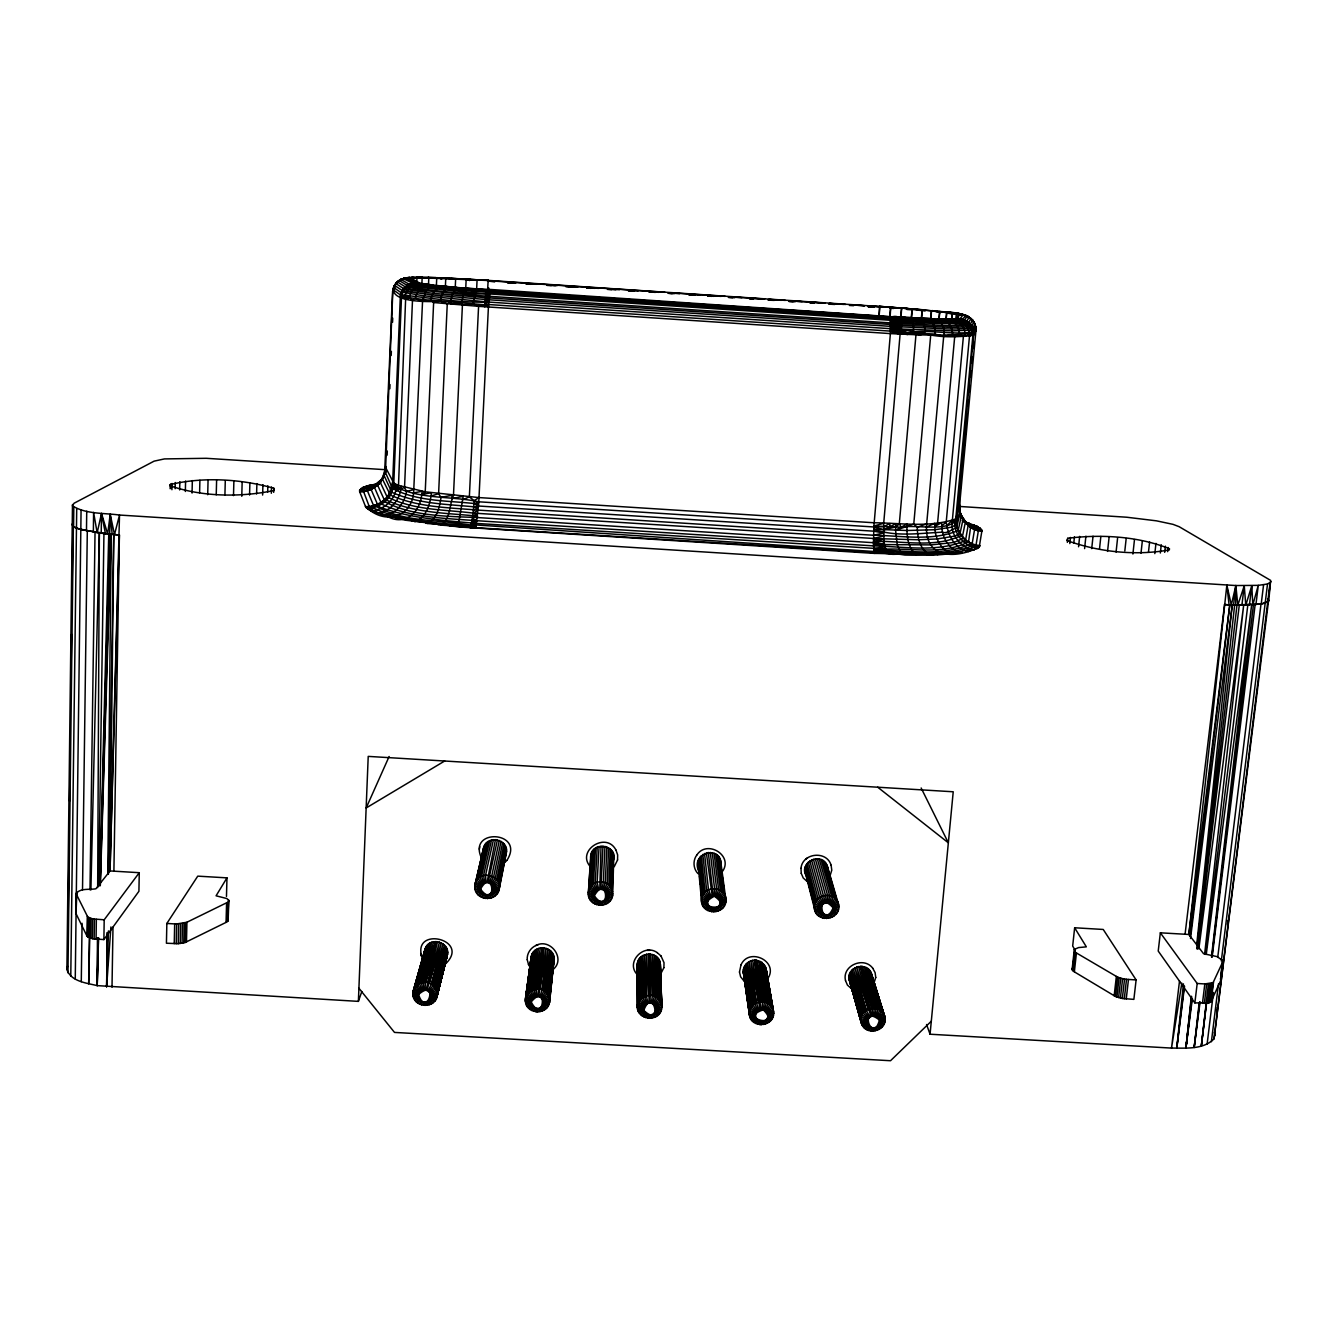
<?xml version="1.0" encoding="UTF-8"?>
<svg xmlns="http://www.w3.org/2000/svg" width="1338" height="1338" viewBox="0 0 1338 1338"><rect width="100%" height="100%" fill="white"/><g stroke="black" fill="none" stroke-linecap="round" stroke-linejoin="round"><path stroke-width="1.5" d="M418.409 996.425L412.907 994.652L412.907 992.696L425.166 948.692C429.531 935.764 451.207 942.337 447.243 955.516L437.108 996.041C435.001 1009.17 413.643 1007.798 412.907 994.652L425.986 947.003L413.258 990.772L418.577 994.469C426.738 1019.673 439.199 976.84 418.577 994.469M423.276 960.533C407.354 923.989 474.421 939.008 444.099 965.166M637.841 1009.521L637.841 1003.349C632.874 1020.208 661.541 1023.838 661.808 1007.029L660.32 964.18C659.785 950.515 637.256 951.067 637.306 964.715L637.524 1007.581L637.841 1009.521L643.779 1010.357C663.163 1028.905 653.262 985.22 643.779 1010.357M643.846 1007.447L637.958 1003.717L638.059 961.069L638.694 1001.878L637.524 1007.581L643.628 1009.387M650.101 1003.232L650.536 954.061L652.492 995.606L651.121 1003.383M930.546 318.946L931.482 310.7C945.264 314.213 976.138 308.392 975.937 330.637L973.562 335.336C957.607 337.176 940.146 337.828 924.591 333.63C927.886 313.142 902.949 317.808 889.954 317.106L490.21 290.597C462.547 285.546 430.987 291.985 405.615 278.321C398.557 278.639 392.854 285.111 392.787 292.019L385.628 467.999C385.344 481.329 372.867 492.484 359.638 491.665L359.621 490.076L363.25 487.216L376.848 483.804M644.096 1011.277L638.477 1011.377L638.51 1003.115M97.44 937.654L97.206 985.621L358.383 1001.376L361.812 991.508M97.674 887.612L99.363 533.059L76.467 528.276L73.573 526.821L72.252 523.961M638.694 1001.878L638.895 959.396L639.731 1000.188L638.694 1001.878L644.214 1006.527M649.064 1003.266L648.596 953.944L649.415 995.338L649.566 953.961L650.452 995.321C656.506 995.539 662.026 1000.824 661.808 1007.029L655.787 1009.103M506.885 860.401C525.985 830.915 466.059 827.369 481.914 858.912M480.509 889.101C494.123 865.368 496.85 910.927 480.509 889.101L474.789 887.612L474.789 885.605L483.603 847.757C486.881 834.276 509.31 839.261 506.349 852.908L499.191 889.051C497.1 902.364 475.408 900.992 474.789 887.612L483.603 847.757M644.732 1005.674L639.731 1000.188L640.016 957.874L641.069 998.7L645.401 1004.938M639.731 1000.188L641.069 998.7L641.404 956.553L642.641 997.429L646.187 1004.303M648.044 1003.45L646.354 995.74L646.639 954.145L648.378 995.355L641.069 998.7M963.745 521.452L977.727 526.57L981.992 530.283L979.199 547.309C954.228 559.552 923.621 558.381 926.682 523.81L943.691 336.273C948.308 307.088 905.759 323.227 890.155 317.34L490.043 290.864L433.579 286.048L429.431 287.62L425.919 291.015L422.524 301.318L431.02 300.364L488.521 305.097L484.507 306.753L486.965 290.363L476.345 290.229L472.983 304.01L478.586 306.335L890.389 333.597C917.784 334.834 947.287 336.574 973.596 332.945C973.261 323.612 963.276 316.922 954.496 319.715C900.809 323.328 983.898 308.576 972.86 335.721L955.75 518.927C951.653 532.574 964.347 546.941 977.877 548.212L976.054 544.967C963.878 542.325 955.583 531.253 955.75 518.927L959.63 504.761L975.937 330.637C975.185 308.978 946.668 313.309 931.95 310.6C945.665 314.246 966.973 308.911 974.967 323.963L972.559 328.328L973.562 335.336L956.77 523.978L951.987 527.088L934.961 529.731L906.913 530.5L873.697 529.229C895.406 537.123 919.741 533.21 942.504 532.173C947.889 535.15 958.309 523.007 958.142 530.517C932.068 541.539 901.16 535.618 873.43 535.25L478.218 510.113C448.866 507.62 417.59 507.386 390.378 495.077L382.451 479.104L378.637 484.072L386.214 471.076L382.2 479.088L383.922 476.445M642.641 997.429L642.993 955.466L644.431 996.442L647.074 1003.801M644.431 996.442L644.765 954.663L646.354 995.74M958.443 506.383L1126.68 517.221L1156.45 520.833L1172.991 524.345L1179.129 526.687L1270.665 580.408L1268.742 600.879L1261.199 604.107L1235.693 605.077L1235.86 585.542L119.517 515.046C103.963 512.872 86.084 514.344 72.386 505.848L74.075 503.239L154.121 461.142L164.44 458.917L206.253 458.298L385.06 469.671M107.174 932.603L106.622 986.808L110.92 926.95M107.776 874.216L111.238 534.314L80.815 529.681L73.356 526.553L72.219 524.964L72.904 523.426L72.252 577.732M90.9 889.971L99.363 533.059L114.499 534.581L119.517 515.046L110.034 870.938L139.269 872.694L104.197 919.791L92.64 918.905L87.756 917.015L76.099 893.7C80.196 887.78 89.83 890.004 95.935 888.767L110.034 870.938L113.763 534.531L111.238 534.314L100.333 885.338M531.169 1002.915L525.382 1001.125L531.236 956.687C533.41 943.206 555.805 946.25 554.066 959.864L549.5 1002.513C547.342 1015.559 526.018 1014.321 525.382 1001.125L531.236 956.687L525.399 999.168L531.186 1001.928C543.312 1025.477 548.58 981.272 531.186 1001.928M97.925 937.721L97.206 985.621C86.585 982.995 70.897 981.59 66.9 969.515L72.486 504.51M68.205 913.938L68.907 855.467M69.559 801.178L70.245 744.781M70.897 690.492L71.566 634.112M67.97 972.843L73.356 526.553M73.573 526.821L73.807 507.219M70.78 976.054L76.718 508.591M139.269 872.694L138.918 891.275L103.896 939.594L92.355 938.707L87.003 936.165L76.015 913.62L76.299 893.015M81.066 509.945L75.263 979.031M76.851 892.346L76.015 913.62M527.239 959.714C526.637 952.84 531.671 946.334 538.261 944.645M86.468 531.002L86.736 511.233M81.284 981.674L82.07 923.27M82.521 889.887L87.305 531.153M87.003 936.165L87.288 916.413M87.488 936.784L87.756 917.015M93.342 532.223L93.61 512.404L97.156 532.792L101.504 513.457L107.676 533.996L110.218 514.344L114.499 534.581L119.4 534.916L113.897 871.205M88.275 937.369L88.559 917.584M89.328 937.921L88.676 983.898L89.763 937.971M89.997 889.837L95.031 532.474M89.378 937.888L89.663 918.102M90.75 938.339L91.034 918.537M92.355 938.707L92.64 918.905M94.145 938.975L94.429 919.173M101.22 533.31L101.504 513.457L105.468 533.778M96.068 939.142L96.353 919.34M762.292 1009.705L762.392 1001.777L756.606 960.249C749.564 959.012 742.205 965.434 743.41 972.726L749.38 1014.02C750.016 1029.608 775.99 1026.815 773.498 1011.528L766.005 968.511L761.924 962.39L756.606 960.249L764.433 1002.062L763.312 1009.839C782.345 1028.939 737.071 1018.419 763.312 1009.839M956.503 517.789L957.105 527.573M981.992 530.283L973.512 528.928L963.226 519.662L970.803 525.767L980.771 528.644L976.272 530.049L975.034 527.54L982.125 531.337C967.24 530.701 958.928 516 958.727 502.82M98.694 885.639L103.946 533.611M103.896 939.594L104.197 919.791M107.475 932.619L106.622 986.808L108.411 930.93M108.395 874.266L113.763 534.531L119.199 534.916M112.007 987.21L112.994 927.1M956.453 524.529C959.246 535.551 967.658 545.653 979.684 546.389L976.74 545.921C945.665 560.488 908.351 553.531 874.768 553.414L873.497 545.887L873.831 526.971L890.389 333.597L889.954 317.106M965.668 315.3L969.264 316.989L966.554 321.438L963.276 319.882L937.553 320.217L890.222 317.407C903.802 312.39 901.227 326.79 901.11 334.266C924.491 327.358 949.411 335.888 973.295 331.824M590.694 857.909C589.389 840.231 619.645 844.445 613.205 861.103M594.306 895.808C608.104 872.125 610.429 917.6 594.306 895.808L588.285 894.302L590.727 856.019M394.827 287.653L395.396 286.031L393.974 286.382L392.586 291.717L384.591 473.853L384.759 472.314M393.974 286.382C387.736 303.559 432.726 301.769 440.453 301.301C440.737 292.119 448.565 283.154 458.717 288.222C452.16 289.794 451.04 298.458 450.672 304.127L461.61 303.141L462.413 305.131L453.465 495.478C449.1 504.844 450.956 518.927 440.871 525.132L476.044 527.406L470.006 527.707L472.465 518.508L474.338 500.529L479.021 497.585L874.149 522.773C901.11 523.007 929.826 527.824 955.75 518.927M536.856 1011.863L536.923 1008.3M943.691 336.273L935.028 334.082L901.277 332.376L900.106 334.216L883.699 523.309L883.983 541.957L886.877 553.397L892.797 554.35L962.34 552.611M170.143 488.721L170.244 484.54C203.51 476.679 240.89 478.954 273.805 488.219L273.972 490.544C240.472 497.385 202.172 496.983 169.926 485.711L170.244 484.54M170.879 488.153L170.963 483.988M171.916 489.708L172.05 483.47M175.161 488.721L175.278 482.516M226.473 896.41L226.975 877.862L197.756 876.139L166.849 923.454L166.43 943.223L178.238 943.691L185.229 942.47L226.055 922.384L228.112 920.728L228.012 918.955M179.66 489.942L179.844 481.697M174.241 943.675L174.676 923.906L166.849 923.454M185.346 491.481L185.581 481.044M176.231 943.742L176.683 923.956L186.935 922.233L228.397 901.929L228.848 900.541L226.925 898.567L216.07 895.808L226.975 877.862M178.238 943.691L178.69 923.922M180.195 943.524L180.647 923.772M192.053 493.07L192.338 480.576M182.052 943.273L182.503 923.504M959.313 498.89L959.597 507.721L959.246 503.79C965.735 537.625 920.143 523.493 901.344 527.189L899.303 523.911L915.945 335.102L913.269 333.062C915.108 316.153 906.11 316.32 890.222 317.407M183.741 942.905L184.192 923.17M185.229 942.47L185.698 922.735M186.484 941.952L186.935 922.233M199.596 492.752L199.897 480.292M207.708 494.726L208.059 480.208M660.32 978.145L661.424 1004.855L660.32 964.18L661.674 1005.089L655.737 1008.133M99.765 885.756L108.763 534.096M216.238 494.809L216.605 480.325M224.918 495.11L225.286 480.643M488.738 288.991L488.755 287.988M110.034 870.938L119.4 534.916M233.498 495.612L233.882 481.145M226.055 922.384L226.59 903.2M227.126 921.748L227.644 902.581M227.878 921.079L228.547 899.855M228.112 920.728L228.848 900.541M241.777 496.281L242.161 481.814M720.312 867.459C725.531 844.01 688.418 851.102 699.155 872.042M714.358 896.226C689.706 909.271 736.887 912.165 714.358 896.226L714.559 888.449L710.277 852.39M100.032 885.773L110.218 514.344L112.191 534.397M100.199 885.321L110.619 534.263M249.554 495.06L249.905 482.65M256.595 493.973L256.896 483.603M262.616 495.06L262.934 484.674M701.447 900.976C700.109 885.204 726.751 884.518 725.965 900.424C725.999 914.941 701.948 915.577 701.447 900.976L707.785 902.498M267.667 492.066L267.851 485.811M271.33 493.27L271.514 487.015M273.671 492.351L273.805 488.219M613.824 855.5L612.62 895.741C610.463 908.954 588.804 907.733 588.285 894.302L591.095 854.146M612.57 851.905L611.382 887.98L612.62 895.741L606.515 896.527M612.118 895.624L613.356 853.661M739.479 972.04L741.018 964.798M714.007 907.984L713.873 911.931L713.489 907.984L711.799 911.814L712.97 907.933M771.993 1007.18L766.005 968.511L773.498 1011.528L767.861 1014.589M611.499 850.316L610.245 886.291L611.382 887.98L605.88 892.63M610.161 848.928L608.84 884.836L604.609 891.058M800.994 868.345L801.245 873.363M807.684 877.444C795.474 864.315 822.134 849.63 827.419 866.388L838.692 905.09C841.217 920.594 814.842 923.471 814.307 907.616C813.119 893.182 837.036 890.556 838.692 905.09L833.156 907.883C821.816 932.335 814.942 887.696 833.156 907.883M608.589 847.757L607.184 883.615L603.773 890.456M873.831 526.971L883.682 529.798L889.753 526.821L889.887 523.543L883.816 526.57L873.831 526.971L478.787 501.8C450.672 495.595 417.757 499.994 392.302 484.874L393.79 483.035L401.467 297.922C402.822 280.127 424.012 282.452 436.088 286.098L433.579 286.048M358.383 1001.376L368.218 756.388L953.225 791.778L930.061 1034.224L1171.519 1048.089C1185.685 1047.989 1203.263 1049.862 1214.034 1038.857L1268.591 600.444L1267.554 598.839M387.134 455.171L387.301 451.023M389.843 388.739L390.01 384.591M391.198 355.523L391.365 351.376M392.552 322.307L392.72 318.16M359.638 491.665L365.826 507.336L370.877 510.999C382.25 510.129 392.77 502.168 395.714 490.979L398.373 488.738L405.631 298.909L404.862 296.869C405.832 289.543 412.673 283.372 420.182 283.974L414.312 283.02L417.523 283.422L407.889 278.271L400.965 279.475L409.562 277.401L430.234 277.484L488.42 280.395L488.654 281.515M450.705 302.237L447.26 303.843L438.596 493.772L441.022 497.335L452.01 495.311L451.726 498.572L463.182 496.348L459.218 519.83L456.041 525.934L416.085 521.201L383.086 515.314C395.563 514.628 404.946 503.105 406.518 491.28L404.544 487.484L412.505 300.03L409.411 297.672L400.53 295.581L401.467 297.922M416.804 281.733L416.971 277.585L445.771 278.17L445.387 286.483M606.85 846.87L605.328 882.679L602.853 889.987M421.888 283.79L422.156 277.551M874.768 553.414L462.831 527.205L404.778 520.114L370.877 510.999C390.529 525.031 413.91 513.24 413.76 489.708L422.641 299.428L431.02 300.364L433.629 302.539L478.586 306.335L488.554 304.529L890.59 331.122L901.277 332.376L890.539 331.69L900.106 334.216M428.444 285.914L428.812 277.635M433.629 302.539L425.233 491.815L421.754 494.491C420.232 511.551 405.565 526.453 387.619 516.535M436.372 286.181L436.74 277.836M867.726 1023.236L861.17 1022.366C857.457 1007.363 883.164 1002.563 885.003 1017.95C887.228 1031.966 864.08 1036.381 861.17 1022.366L849.513 980.654C844.713 966.705 868.697 960.216 871.69 974.649L884.585 1016.06L879.451 1020.074C872.359 1045.496 858.36 1003.483 879.451 1020.074M879.668 1021.028L885.003 1017.95L871.69 974.649L874.801 988.213M455.171 288.975L455.656 278.622L466.176 279.157L465.775 287.436M604.96 846.285L603.354 882.06L601.866 889.67M973.596 332.945L975.971 328.362L974.733 323.478L974.9 329.884L975.937 330.637M476.579 290.229L477.081 279.793L436.706 277.685M398.373 488.738L401.367 486.413C400.313 498.806 391.465 510.965 378.637 512.772L367.716 509.159C377.684 507.436 387.903 502.285 391.783 492.25L391.582 487.918C417.439 502.352 449.819 500.312 478.636 504.075L469.354 496.9L478.586 306.335M487.701 288.824L488.119 280.495L433.545 278.254M475.793 528.125L478.787 501.8L488.42 307.021L490.21 290.597L486.731 290.547M603.003 846.001L600.829 889.519M382.2 479.088L385.996 466.494L385.177 471.846L392.837 489.273L391.783 492.25L389.341 493.404C384.575 501.783 375.041 506.968 365.425 506.584M601.03 846.051L599.775 889.553M599.09 846.419L597.149 882.194L598.755 889.737M597.25 847.088L595.193 882.896L597.768 890.088M879.133 316.889L879.735 306.502L479.539 279.809L488.42 280.395M423.51 1005.306L423.711 1001.761M890.205 315.567L890.707 307.272L879.735 306.502L878.865 316.855M595.544 848.058L593.403 883.916L596.865 890.606M594.039 849.279L591.814 885.204L588.319 892.295L594.323 894.804M900.976 318.477L901.611 308.091L879.35 306.352L924.458 309.881M592.767 850.734L590.476 886.743L595.41 892.011M911.529 319.364L912.198 308.944L901.611 308.091L900.424 318.427M490.043 290.864L447.812 287.921L413.71 283.656L416.135 282.987M589.389 884.117L588.603 896.276L594.457 896.795M589.79 878.029L590.727 863.846M591.781 852.373L589.422 888.465L594.875 892.881M921.681 318.093L922.25 309.831L912.198 308.944L911.011 319.297M930.763 321.07L931.482 310.7M939.092 319.899L939.711 311.57L959.262 314.865L956.068 318.779L952.673 319.33L909.807 318.143L482.65 289.911L424.363 284.292L419.931 283.204L411.502 278.488L416.971 277.585M537.592 996.76L543.211 947.772L537.157 988.849L542.241 947.756L536.12 988.882L536.555 996.777M944.411 334.4L944.26 336.273L952.556 334.584L954.713 336.49L937.587 523.125L934.81 526.536C934.827 537.207 940.129 548.931 950.582 552.979M946.066 320.652L946.719 312.39L945.815 320.668M385.461 467.196L393.79 483.035L392.837 489.273L396.383 487.885L397.838 485.242L425.233 491.815L479.021 497.585M956.352 313.828L955.717 320.033M761.606 1024.741L761.891 1021.212M951.636 321.454L952.322 313.142L951.435 321.388M958.393 318.009L958.694 314.397M958.677 505.764L959.597 511.517L958.928 503.004L958.627 505.128M937.336 554.634L940.447 553.681L930.579 554.802C920.042 550.554 917.316 537.458 917.299 527.256L913.77 524.078L930.646 335.805M423.042 960.266L425.166 948.692L412.907 992.696L418.409 995.439M430.535 997.128L437.108 996.041L447.594 951.82L437.275 994.101L430.619 996.141M486.965 882.812L495.461 839.595M540.519 997.663L544.031 990.638L547.911 949.027L542.208 989.719L539.599 997.195M541.355 998.248L545.687 991.843L549.567 950.03L544.031 990.638L548.229 994.92L549.5 1002.513L543.261 1003.617M968.478 551.524C954.412 548.881 947.739 534.815 946.217 522.054L963.393 336.474L965.066 334.567C965.317 325.836 957.105 318.16 948.425 319.765M954.161 320.016C962.975 318.427 969.983 327.877 969.481 336.206L952.322 520.633C949.595 534.23 960.6 547.225 973.512 550.219M544.031 990.638L542.208 989.719L546.105 948.291L538.612 996.894M542.057 998.984L547.091 993.281L551.022 951.285L545.687 991.843M542.626 999.804L548.229 994.92L552.226 952.756L547.091 993.281M960.082 490.645L960.467 486.53M961.42 476.228L961.821 472.097M962.775 461.811L963.159 457.68M964.129 447.377L964.698 441.206M965.283 435.017L965.668 428.712M966.638 420.6L967.006 414.295M967.976 406.183L968.361 399.878M969.331 391.766L969.699 385.478M970.669 377.349L971.054 371.061M972.024 362.916L972.408 356.644M973.378 348.499L973.746 342.244M974.716 334.082L974.967 328.529L975.971 328.362M542.208 989.719L540.234 989.116L544.198 947.873L538.177 988.832L530.383 990.956L525.767 997.245L531.37 1000.975M480.693 887.111L475.157 883.649C478.653 869.449 502.285 874.667 499.191 889.051L492.752 889.82M548.078 1006.176L548.48 1002.062L548.078 1006.176L542.559 1005.44M543.044 1000.707L549.065 996.71L553.163 954.395L548.229 994.92M542.994 1004.554L548.948 1004.403L553.781 956.168L549.065 996.71M536.12 988.882L540.284 947.956L534.096 989.25L535.534 996.961M549.5 1002.513L554.099 958.008L549.55 998.616L543.295 1001.66M1067.356 542.392L1067.791 538.261C1101.241 534.163 1138.186 536.204 1169.479 548.747L1169.328 549.901C1136.046 555.939 1098.498 552.092 1066.737 540.452L1067.791 538.261M1069.815 543.596L1070.467 537.441M1073.812 542.944L1074.464 536.806M1078.562 546.757L1079.666 536.371M1184.548 986.156L1176.771 1048.306L1183.444 983.865M1192.392 998.499L1185.903 1048.189L1191.322 996.409M1196.724 944.628L1232.231 604.96L1260.998 604.09L1265.28 603.12L1268.591 600.444M424.782 990.254L425.618 982.326L436.589 941.567L424.581 982.36L435.603 941.551L423.544 982.376L423.728 990.271M485.828 894.553L485.41 898.484L486.363 894.604L487.5 898.618L486.881 894.62M534.096 989.25L538.411 948.475L532.156 989.953L534.581 997.312M1084.6 548.597L1085.904 536.187M1091.724 548.613L1093.029 536.22M1099.518 548.864L1100.84 536.471M1107.563 551.407L1109.118 536.956M1072.273 968.227L1072.524 970.351L1074.364 971.856L1115.424 996.459L1122.331 998.483L1133.871 999.369L1136.113 979.934L1103.231 929.458L1074.648 927.769L1072.675 946.05L1074.782 949.595M1116.076 552.092L1117.631 537.642M1235.693 605.077L1231.328 604.927L1226.846 585.091L1188.846 934.459L1203.581 953.726L1217.078 956.62L1223.2 960.901L1220.758 980.403L1211.158 1001.443L1208.916 1002.864L1194.851 1002.915L1158.223 951.067L1160.347 932.82L1188.846 934.459L1229.789 604.86L1232.231 604.96L1190.502 938.507M617.554 859.983L617.654 854.932L615.998 850.148M1072.089 969.615L1074.314 949.428L1078.528 947.588L1086.339 946.852L1074.648 927.769M1072.524 970.351L1074.916 948.843M1073.277 971.104L1075.334 952.238L1074.314 949.428M1074.364 971.856L1076.421 952.974L1075.334 952.238M1124.823 550.922L1126.178 538.512M1132.901 554.049L1134.49 539.549M1191.89 998.499L1185.903 1048.189L1191.606 996.425M1196.841 948.793L1234.64 605.044M461.61 303.141L463.366 294.477L466.377 289.476L476.78 289.844M532.156 989.953L536.655 949.278L530.383 990.956L533.678 997.814M548.948 1004.403L554.066 959.864M1140.996 553.179L1142.368 540.736M1148.456 552.26L1149.593 542.024M889.77 315.534L890.707 307.272M938.791 319.832L939.711 311.57M875.186 1016.295L876.055 1008.501L864.281 966.822L877.996 1009.103L876.156 1016.596M1154.811 553.648L1155.965 543.379M1160.347 553.012L1161.267 544.767M1114.169 995.807L1116.36 976.422L1076.421 952.974M1164.679 552.36L1165.381 546.155M1115.424 996.459L1117.615 977.058L1116.36 976.422M1116.912 997.078L1119.103 977.66L1117.615 977.058M1167.673 551.641L1168.141 547.493M1118.585 997.63L1120.792 978.195L1119.103 977.66M1200.086 1001.945L1194.182 1047.437L1199.049 1003.835M1204.635 953.994L1243.671 605.177L1198.865 948.826M530.383 990.956L535.066 950.365L528.828 992.227L532.892 998.449M663.899 967.642L664.016 962.691L660.989 955.934M921.297 318.126L922.25 309.831L951.469 312.724L955.299 314.162M1120.408 998.098L1122.615 978.663L1120.792 978.195M1122.331 998.483L1124.556 979.048L1122.615 978.663M1124.305 998.767L1126.512 979.316L1136.113 979.934M1126.245 998.934L1128.469 979.483M1206.625 1002.563L1201.323 1046.065L1206.274 1002.58M1211.475 957.021L1251.632 604.977L1206.257 954.395M1185.903 1048.189L1191.64 998.499M1197.359 948.809L1236.981 605.111M1201.323 1046.065L1206.458 1002.563M1211.843 957.005L1253.422 604.876M413.76 283.037C406.501 283.656 400.497 290.145 400.296 297.404L392.67 481.764L389.341 493.404M528.828 992.227L533.695 951.686L527.506 993.716L532.24 999.202M1179.514 980.988L1171.519 1048.089L1181.822 983.146M1185.067 934.275L1224.521 604.559L1229.789 604.86L1190.151 936.399M1176.771 1048.306L1184.197 986.139M1233.536 605.01L1235.86 585.542L1258.272 585.358L1267.521 583.987L1271.1 581.762M1197.878 948.809L1239.272 605.161M1241.898 605.194L1244.256 585.743L1237.817 605.144L1235.86 585.542L1231.328 604.927L1224.521 604.559M1194.851 1002.915L1197.192 983.497L1160.347 932.82M1194.182 1047.437L1199.684 1001.961M1205.454 954.429L1247.802 605.127M1249.424 605.094L1251.783 585.693L1245.778 605.177L1244.256 585.743M1202.461 1003.349L1204.819 983.932L1213.098 982.627L1223.2 960.901M1204.334 1003.4L1206.692 983.999M1206.056 1003.349L1208.431 983.932M1212.178 956.971L1255.128 604.759M648.88 1018.302L649.315 1014.756M1255.914 604.726L1258.272 585.358L1252.82 604.943L1251.783 585.693M1207.612 1003.165L1209.97 983.765M1208.916 1002.864L1211.291 983.48M1209.97 1002.48L1212.345 983.096M1210.723 1001.995L1213.098 982.627M1211.158 1001.443L1213.516 982.092M1207.11 1044.142L1213.432 992.495M1217.731 957.372L1260.998 604.09M1261.199 604.107L1263.574 584.79M1211.392 1041.717L1218.517 983.781M1221.31 961.019L1267.521 583.987M1220.875 974.867L1221.795 967.357M1222.263 963.594L1222.715 959.831M1220.892 977.125L1222.965 960.199M1216.794 1011.545L1217.296 1007.397M1227.498 924.441L1228.016 920.293M1214.034 1038.857L1270.046 582.967M1269.026 593.738L1269.963 586.128M527.506 993.716L532.574 953.208L526.486 995.422L531.721 1000.055M531.337 1003.885L525.7 1003.065L526.486 996.961M527.005 992.896L527.791 986.808M528.577 980.721L529.095 976.656M529.631 972.592L530.4 966.488M827.687 871.991L827.419 866.388M526.486 995.422L531.755 954.897L525.767 997.245M827.101 914.64L826.6 918.554L826.583 914.64L824.526 918.437L826.064 914.59M828.607 903.05L829.577 895.423L819.207 859.046M387.05 496.766C413.291 510.363 444.484 509.527 473.217 513.09L477.666 516.184C447.26 512.939 414.747 513.274 386.615 500.128L387.05 496.766L380.276 482.316L382.3 478.853L371.563 487.433L359.621 490.076L363.568 491.514L371.094 489.44L373.302 485.945L378.938 483.269L370.576 486.948L360.842 488.587L362.916 489.557L368.318 486.43L378.102 484.189M441.022 497.335C439.6 506.918 437.108 519.462 427.09 523.509L442.042 524.563L438.044 524.847M875.754 977.459L873.497 984.534M958.142 530.517L961.286 516.1L958.995 509.326M525.399 999.168L531.052 958.543L531.654 962.206M414.78 521.77C426.421 517.522 430.301 503.891 431.438 492.719L421.754 494.491L422.223 491.263L413.593 492.919M525.382 1001.125L527.707 984.835M528.276 980.754L531.186 960.4M525.7 1003.065L526.603 996.927M527.189 992.846L527.791 988.765M385.227 470.708L385.628 467.999M927.117 554.885L928.773 554.083L904.889 554.752L874.149 551.557C906.712 551.239 943.424 559 973.696 545.068L976.054 544.967L978.747 528.426L963.979 521.753M965.066 334.567L964.765 336.407L969.264 334.366M715.395 896.376L716.633 888.75L712.234 852.674M535.836 1011.762L536.421 1008.25M431.02 300.364C431.488 291.032 440.302 282.92 450.036 287.469M363.25 487.216L364.856 487.935L365.625 486.363L370.676 484.958L378.52 484.256L367.749 487.617L365.642 491.113L374.523 487.55L376.614 484.373L381.23 481.68M371.262 489.006L374.004 487.835L374.188 486.045L378.236 482.968M1220.758 980.403L1220.407 978.63M968.545 541.823L970.803 525.767L962.206 520.465L976.038 528.861L974.566 529.48L972.174 543.696L970.786 543.864C941.283 557.344 905.592 549.818 873.881 550.135C904.705 545.837 940.129 556.692 968.545 541.823L973.696 545.068M479.372 849.229L479.84 846.737M872.995 1031.13L873.647 1027.634M371.094 489.44L377.433 504.242L381.748 504.158C411.167 517.89 445.303 518.241 477.164 520.733L873.497 545.887C903.568 546.456 937.403 552.895 965.518 540.468L968.277 524.663L967.341 523.442M412.505 300.03L415.382 298.525C416.185 292.002 421.219 285.696 428.076 285.161C419.446 282.218 410.365 288.991 409.411 297.672L406.936 299.127L405.247 295.046L400.58 295.029L393.054 289.744L392.72 291.935L393.054 289.744L394.442 289.359M975.82 328.546L975.486 330.269L974.967 328.529M501.783 872.593L497.769 892.78L492.033 891.693M502.586 868.563L504.593 858.461M506.533 851.018L498.656 890.974L492.468 890.79M497.401 890.372L496.599 894.42L491.447 892.513M505.898 847.272L498.723 883.113L492.501 886.843M506.383 849.112L499.225 885.07L492.752 887.83M66.9 969.515L67.569 966.136M505.095 845.516L497.87 881.274L492.083 885.923M392.837 489.273L395.396 483.904L393.539 486.212L392.185 485.811M599.558 901.26L598.772 905.157L600.076 901.31L600.846 905.274L600.611 901.31M504.008 843.927L496.716 879.601L491.498 885.087M965.267 539.431L962.423 536.555L965.267 522.673L971.12 527.707M502.653 842.522L495.277 878.129L490.778 884.351M501.064 841.368L493.605 876.892L489.942 883.732M362.916 489.557L362.648 491.548L359.638 491.33L365.542 490.862M499.308 840.465L491.748 875.955L489.006 883.264M767.627 1013.635L773.046 1009.621C769.266 997.078 748.293 1000.891 749.38 1014.02L755.753 1015.843M497.418 839.879L488.002 882.946M959.58 508.607L960.099 513.391L963.009 519.529L960.065 533.26L954.88 536.07L937.202 538.946L918.855 539.783L873.363 538.528L883.649 536.12M800.994 868.345C802.298 852.891 826.75 850.199 831.099 865.218M493.471 839.645L485.594 875.085L485.928 882.829M491.531 840.013L483.536 875.47L484.891 883.013M489.691 840.682L481.596 876.189L483.921 883.381M760.586 1024.724L761.372 1021.195M488.002 841.652L479.807 877.21L483.018 883.883M957.038 525.817L960.132 512.421L961.286 516.1M485.242 844.345L476.897 880.036L481.563 885.304M486.497 842.873L478.235 878.497L482.232 884.535M484.272 845.984L474.789 885.605L480.509 888.098M427.725 991.157L431.505 984.149L441.306 942.822L426.789 990.705M428.561 991.759L433.161 985.337L442.978 943.825L431.505 984.149L434.599 986.792L437.108 992.144L430.535 995.171M429.281 992.478L434.599 986.792L444.433 945.08L433.161 985.337M429.849 993.298L435.753 988.431L445.671 946.551L434.599 986.792M406.033 278.204L436.104 277.652L428.277 277.418M431.505 984.149L429.649 983.229L439.483 942.086L425.802 990.388M430.284 994.201L436.589 990.237L446.624 948.207L435.753 988.431M429.264 999.754L434.549 1001.309L435.954 995.455M437.108 992.144L447.26 949.98L436.589 990.237M425.618 982.326L427.675 982.61L437.559 941.651L425.618 982.326L419.597 983.463L413.96 988.933L418.928 993.549M429.849 998.951L435.72 999.703L445.621 958.878L444.383 960.299M436.573 997.931L447.243 955.516L436.573 997.931L430.267 998.064M437.108 996.041L447.578 953.693L437.275 994.101M886.074 307.155L907.097 308.392M423.544 982.376L433.663 941.751L421.52 982.761L422.724 990.471M421.52 982.761L431.773 942.253L419.597 983.463L421.754 990.806M435.72 999.703L446.591 957.255M419.597 983.463L430.016 943.073L417.824 984.45L420.868 991.307M404.377 278.07L396.717 282.469L393.824 286.817L396.851 282.067L401.082 279.107L409.562 277.401L404.377 278.07L422.657 277.317L415.834 277.451L417.289 277.267M434.549 1001.309L437.191 991.207M438.245 987.16L441.406 975.034M442.46 971.003L444.049 964.932M417.824 984.45L428.444 944.16L416.269 985.721L420.099 991.943M416.269 985.721L427.09 945.481L414.964 987.227L419.43 992.696M413.258 996.593L414.345 992.562L413.258 996.593L418.577 997.395M420.316 970.351L421.955 964.297M829.577 903.351L831.55 896.042L821.064 859.632M647.843 1018.201L648.796 1014.706M402.721 278.956L406.334 278.003M764.282 1010.157L766.373 1002.664L760.285 961.386L768.179 1003.584L765.185 1010.608M506.349 852.908L504.995 856.454M412.907 992.696L424.497 952.338M412.907 994.652L421.871 963.828M422.992 959.982L424.664 954.211M617.554 859.966L614.192 866.756M663.899 967.642L660.537 974.281M716.382 896.677L718.606 889.369L714.107 853.259M399.443 280.294L403.942 278.204M652.108 1003.684L654.449 996.208L654.232 955.215L656.272 997.111L653.011 1004.136M394.76 284.827L400.865 279.609M396.717 282.469L399.477 280.595M871.975 1031.113L873.129 1027.634M395.58 283.79L398.206 281.749M480.074 279.893L464.319 279.224M383.554 476.428L384.558 473.619M421.487 1004.871L422.708 1001.543M759.549 1024.624L760.87 1021.145M483.386 898.032L484.808 894.336M553.029 963.444L553.715 961.704M877.059 1017.047L879.785 1010.023L867.676 968.545L881.391 1011.21L877.862 1017.649M965.518 540.468L968.043 542.325M969.582 524.814L977.409 527.373L977.727 526.57L965.902 523.041M830.497 903.819L833.373 896.978L822.786 860.518M878.614 307.389L879.2 306.369M389.141 756.488L366.16 807.968L444.684 761.004M717.302 897.146L720.429 890.305L715.83 854.146M963.226 538.328L953.777 542.475L931.131 544.901L884.284 544.583L873.38 541.321C901.996 540.636 935.446 548.563 961.52 535.284L958.259 529.664M469.504 280.595L470.391 279.308L468.116 279.14M533.829 1011.327L535.401 1008.016M870.954 1031.013L872.627 1027.584M596.748 904.705L598.538 901.026M722.771 871.055C733.224 855.133 706.916 839.545 696.864 854.965M767.912 978.413C779 961.286 749.029 946.953 741.018 964.815M829.543 877.377L831.784 870.168L831.099 865.201M973.261 330.603L975.636 326.121M971.505 326.204L973.98 321.94L968.478 316.705L973.044 320.484L972.191 320.167L974.967 323.963M831.299 904.438L834.979 898.183L824.325 861.672M766.005 1011.194L769.802 1004.771L763.346 963.644L771.173 1006.209L766.691 1011.913M645.853 1017.75L647.793 1014.488M709.792 911.345L711.967 907.699M972.559 328.328L970.134 324.281L972.659 320.117M696.864 854.949C692.699 860.434 693.168 868.713 698.001 873.63M653.83 1004.738L657.895 998.315L657.326 957.473L659.283 999.754L654.533 1005.457M718.121 897.748L722.068 891.526L717.385 855.3M966.554 321.438L953.66 322.124L890.723 320.334L960.149 323.194L968.461 322.609L971.087 318.511M396.165 284.492L397.102 283.054M374.757 505.212L373.051 507.788C404.778 523.125 441.824 522.656 476.295 526.336C443.279 518.709 404.21 523.961 374.757 505.212C406.702 518.157 442.493 520.398 476.813 523.442L885.12 549.065M822.519 917.985L825.061 914.356M964.447 320.15L967.257 316.153L969.264 317.19M757.559 1024.172L759.867 1020.927M481.446 897.246L483.838 893.935M373.921 487.584L377.617 485.159L382.451 479.104M962.189 319.414L966.153 315.534L963.761 314.831L967.257 316.153M878.531 1018.369L882.745 1012.632L870.235 971.271L885.003 1017.95M419.563 1004.102L421.738 1001.159M965.099 315.467L962.858 315.132L959.848 319.063L963.276 319.882M405.631 298.909L409.796 295.832C435.937 298.859 462.513 302.823 488.704 302.087L890.723 328.696L952.188 330.871L972.91 330.034M373.335 510.514L368.586 506.466L365.826 507.336L369.924 508.273L371.713 505.998L373.051 507.788L373.57 505.63L367.415 490.778L370.576 486.948L373.302 485.945M832.002 905.174L836.367 899.654L825.63 863.06M868.964 1030.578L871.623 1027.35M594.825 903.919L597.584 900.625M718.824 898.484L723.473 892.981L718.707 856.705M531.922 1010.558L534.447 1007.648M605.311 891.794L610.245 886.291C605.88 880.755 596.815 880.237 591.814 885.204L596.079 891.259M394.76 487.032L396.934 484.741L395.714 490.979L404.544 487.484M707.886 910.576L710.996 907.315M879.066 1019.188L883.816 1014.271L871.122 972.893L884.585 1016.06M643.946 1016.997L646.839 1014.104M947.438 524.981L951.719 520.783L951.719 523.944L954.429 519.579L954.646 522.757M505.045 862.19L506.885 860.384M767.243 1012.732L772.26 1007.832L765.403 966.755L773.046 1009.621M931.281 1021.229L890.523 1060.733L394.509 1032.418L358.918 988.247M552.594 969.883C566.576 959.413 550.453 937.403 535.819 945.531M832.554 906.01L837.454 901.327M404.862 296.869L403.29 298.357L401.249 292.721L393.69 287.553M820.629 917.199L824.108 913.971M655.085 1006.276L660.403 1001.393L659.417 960.584L661.206 1003.182L655.486 1007.18M376.363 485.845L378.587 483.838M719.376 899.337L724.577 894.654L719.76 858.294M971.656 319.414L969.916 317.691M755.686 1023.419L758.914 1020.543M899.303 523.911L895.674 527.038L883.682 529.798M378.821 482.399L380.393 481.044M959.229 551.992C948.358 548.429 941.835 536.906 941.785 525.851L946.217 522.054M479.673 896.176L482.951 893.399M969.481 336.206L972.057 334.065C972.024 326.656 965.835 319.849 958.376 319.464L957.807 319.916M805.576 859.397L807.6 857.775M417.807 1003.048L420.851 1000.623M867.108 1029.825L870.687 1026.982M593.069 902.849L596.698 900.089M440.888 279.157L443.447 277.953M832.938 906.913L838.24 903.15M530.166 1009.504L533.578 1007.113M706.146 909.505L710.127 906.763M719.777 900.24L725.38 896.493M606.298 893.55L612.219 889.82M964.966 320.568L946.05 321.12L900.106 318.996L475.893 290.848L409.177 284.241L400.965 279.475M642.223 1015.943L645.97 1013.568M818.889 916.129L823.238 913.436M478.218 510.113L473.217 513.09L883.766 539.13M398.005 281.298L401.249 279.475M473.552 510.113L478.419 507.269C449.501 504.175 418.66 504.459 391.783 492.25L384.106 475.575M915.945 335.102L924.608 331.74M753.963 1022.366L758.061 1020.024M901.745 553.965L897.263 545.084L895.607 530.283L906.947 523.994C906.779 534.364 907.08 547.075 915.811 554.183L916.012 554.919M972.325 328.312L951.753 329.098L890.807 326.372L488.888 299.762L432.391 294.962L403.675 290.915L401.551 292.052L423.494 295.782L488.704 302.087M865.402 1028.771L869.834 1026.447M478.118 894.821L482.182 892.714M883.699 523.309L873.898 526.001L889.753 526.821L895.824 523.777L895.607 530.283L913.77 524.078M394.643 285.479L402.253 290.547L404.678 289.376L433.127 293.357L489.039 297.922L485.042 299.327M720.011 901.227L725.848 898.434M591.53 901.494L595.928 899.42M416.252 1001.727L420.082 999.971M926.649 527.005L934.744 523.309L934.81 526.536L941.618 522.623L941.785 525.851M606.549 894.537L612.704 891.76M392.586 291.717L393.824 291.166L393.004 289.727M460.958 278.789L451.241 278.538M704.624 908.151L709.374 906.094M462.898 499.626L469.354 496.9M528.644 1008.183L532.808 1006.46M817.384 914.791L822.485 912.75M390.378 495.077L387.401 496.247L388.639 497.719M879.718 1021.998L885.087 1019.89L871.924 976.489M954.713 336.49L959.48 334.634L963.393 336.474M640.701 1014.622L645.217 1012.916M376.463 484.573L366.846 485.928M917.299 527.256L926.682 523.81M767.912 1015.559L773.598 1013.468L766.256 970.351L773.498 1011.528M752.474 1021.061L757.308 1019.372M484.874 301.1L488.888 299.762M543.362 1002.63L549.701 1000.573M833.206 908.887L838.775 907.064L826.667 864.649M862.776 1023.503L863.913 1027.467L869.098 1025.794M471.645 522.907L477.114 521.151L472.063 520.85M720.078 902.213L725.965 900.424L720.53 860.033M430.97 495.98L438.596 493.772M606.616 895.523L612.837 893.751M476.813 893.249L481.513 891.928M924.591 333.63L918.771 335.236L918.989 333.363L913.319 331.172L890.723 328.696M492.836 888.817L499.392 887.061M971.522 326.673L951.151 327.409L901.277 325.184L485.226 297.655M395.914 283.606L403.574 288.573L474.271 295.313L901.143 323.612L950.398 325.836L970.535 325.134M590.242 899.922L595.293 898.634M970.134 324.281L890.824 322.241M913.269 333.062L907.047 334.6L907.281 332.727L901.36 330.486L890.59 331.122M968.277 524.663L965.283 521.452L966.32 523.727L973.278 527.774L974.649 527.44M708.739 905.308L703.353 906.579L702.952 902.481M399.259 280.562L407.087 285.379L411.535 286.299L464.47 291.901L485.861 293.474L489.675 292.57L900.424 319.882M873.43 535.25L883.615 533.009L873.58 531.169L478.519 506.015L473.853 506.985M414.964 1000.172L419.43 999.202M821.866 911.964L816.147 913.218L813.604 903.418M406.518 491.28L413.76 489.708M879.584 1022.968L884.836 1021.831L883.649 1017.867M476.813 523.442L471.227 524.647L886.241 552.31L873.881 550.135M527.356 1006.644L532.156 1005.674M767.795 1016.529L773.364 1015.408L772.678 1011.294M397.453 281.95L405.213 286.834C433.027 290.296 461.459 294.377 489.474 293.942L900.708 320.953M435.619 277.668L434.582 277.852L455.656 278.622M657.175 952.606C643.662 942.889 624.997 962.741 637.524 974.817M655.687 1010.073L661.591 1008.969M374.523 487.55L381.748 504.158L383.019 500.713C410.666 516.418 446.44 516.234 477.532 517.555L873.38 542.693L884.284 544.583L873.43 543.93L884.669 546.958L873.697 548.613M639.447 1013.083L644.582 1012.147M972.893 525.031L973.997 524.847M750.601 1015.391L751.22 1019.523L756.689 1018.586M427.742 277.652L428.929 277.451L421.319 277.501M868.028 1024.172L861.772 1024.222L849.513 980.654L862.692 1025.928L868.479 1025.025M409.177 284.241L445.738 289.242L489.808 291.851L486.296 291.584M833.089 909.873L838.525 909.054M978.747 528.426L980.252 528.192L977.409 527.373M410.264 284.793L407.404 285.211L408.675 285.663M719.961 903.217L725.731 902.397L724.644 894.236M425.802 523.342L428.645 522.974M412.907 277.301L411.351 277.484L414.295 277.317M890.807 326.372L901.277 325.184M462.413 305.131L472.983 304.01M901.36 326.857L890.757 327.977L901.394 328.646M401.249 292.721L402.855 292.57M475.81 891.493L481.011 891.041M589.255 898.166L594.791 897.748M702.383 904.823L708.254 904.421M821.381 911.094L815.21 911.479L804.757 870.62M890.84 324.197L901.143 323.612M886.877 553.397L450.237 526.102M879.283 1023.905L884.234 1023.704M940.413 319.631L947.689 319.749M956.954 314.397L961.922 315.099L957.69 313.594L963.276 314.714L960.6 314.213M767.494 1017.465L772.779 1017.281M655.403 1011.026L661.022 1010.859M413.944 998.449L418.928 998.332M648.378 995.355L650.452 995.321M647.207 950.381L649.816 950.315M405.615 278.321L407.889 278.271L407.287 277.602M526.369 1004.922L531.671 1004.821M890.623 319.146L900.106 318.996M462.831 527.205L470.391 527.072M755.903 1016.813L749.665 1015.96L743.292 970.87L750.284 1017.8L756.221 1017.733M375.108 512.789L385.729 515.013L380.778 514.678M448.899 287.57L451.04 287.57M899.337 317.892L902.264 317.875M909.623 318.494C922.166 316.922 936.734 318.227 935.028 334.082M890.439 318.093L899.738 318.344M901.344 527.189L889.753 526.821M832.771 910.827L837.923 910.961M719.66 904.17L725.146 904.321L724.611 900.223M434.75 286.75L491.146 289.51L925.043 318.996M606.231 897.48L612.051 897.647M174.676 923.906L176.683 923.956M486.079 292.42L489.675 292.57M457.696 288.356L467.046 289.108M919.323 319.013L928.271 319.414M578.886 297.605L581.712 297.738M465.875 279.742L475.86 280.328M679.871 304.244L682.781 304.412M1197.192 983.497L1204.819 983.932M515.598 282.937L507.303 282.402L515.732 283.004M525.985 283.623L536.354 284.308M546.74 284.977L557.126 285.663M567.496 286.332L577.882 287.018M586.195 287.553L598.638 288.372M609.024 289.058L619.41 289.727M627.706 290.279L638.092 290.948M648.462 291.634L658.848 292.32M669.234 292.989L679.604 293.674M687.916 294.209L700.376 295.029M708.672 295.564L721.132 296.384M729.427 296.919L741.888 297.738M748.126 298.157L762.66 299.093M768.882 299.511L781.342 300.314M802.098 301.686L789.637 300.866L824.927 303.04M808.319 302.087L822.853 303.04M843.626 304.395L829.092 303.442L845.7 304.445M878.915 306.703L868.529 306.017L884.284 307.038M415.516 283.422L418.041 283.589M780.673 310.901L783.65 311.102M488.554 280.763L664.986 292.303M669.201 292.754L725.229 296.35M729.427 296.752L764.684 298.993M768.882 299.361L785.456 300.398M526.152 283.706L534.498 284.258M547.008 285.111L555.354 285.663M565.773 286.365L576.21 287.068M586.629 287.77L594.975 288.322M607.485 289.175L615.831 289.727M628.342 290.563L634.597 290.998M649.198 291.968L655.453 292.386M674.218 293.658L667.963 293.239L672.161 293.708M688.819 294.628L695.074 295.062M707.601 295.899L713.856 296.317M728.457 297.304L734.713 297.722M753.478 298.976L749.313 298.692L753.495 299.093M774.334 300.381L768.079 300.164M788.935 301.368L795.19 301.786M834.812 304.445L828.557 304.144M849.413 305.449L853.577 305.7M868.178 306.686L874.433 307.104L868.178 306.703L872.343 307.021M507.42 282.77L511.601 283.054M526.202 284.007L530.366 284.292M547.041 285.395L551.223 285.68M565.823 286.633L572.062 287.068M586.663 288.021L590.827 288.306M607.519 289.409L611.683 289.694M628.375 290.798L632.539 291.082M688.853 294.795L693.017 295.079M707.618 296.049L711.783 296.35M728.474 297.437L732.639 297.738M788.935 301.435L793.1 301.752M881.29 317.574L884.301 317.792M889.82 307.422L902.832 308.409M889.803 308.175L893.65 308.459M897.949 307.673L933.439 311.052M906.478 308.693L925.11 311.001M906.947 309.479L910.71 309.764M418.175 283.991L422.139 284.626M814.591 909.589L821.08 910.141M707.936 903.485L701.748 902.933L697.918 862.391M403.374 278.722L413.71 283.656M475.124 889.586L480.676 890.088M416.085 521.201L404.611 519.244M930.596 319.581L938.339 320.418M940.664 312.523L933.891 310.784M962.072 314.581L963.276 314.714M948.475 313.36L951.887 313.761M371.228 484.824L373.285 485.075M409.411 297.672L422.641 299.428M961.504 319.414L959.497 319.163L960.249 319.715M949.863 312.557L957.69 313.594M485.861 293.474L489.474 293.942M654.951 1011.913L660.136 1012.615M538.177 988.832L540.234 989.116M1124.556 979.048L1126.512 979.316M960.115 314.096L961.888 314.346M767.042 1018.352L771.875 1019.038M878.815 1024.791L883.297 1025.46M890.74 320.551L900.942 322.207M976.054 544.967L980.085 545.653M966.337 522.64L969.364 523.158M486.514 290.948L489.859 291.533M409.796 295.832L405.247 295.046L401.735 297.989L400.58 295.029M963.41 315.367L967.892 316.303M605.779 898.383L611.165 899.454M719.208 905.073L724.226 906.11M470.792 526.051L476.111 527.189M832.32 911.73L836.986 912.75M966.187 550.771L969.013 551.39L971.438 549.333L974.332 549.901L974.95 547.694L977.008 548.831M814.307 907.616L820.947 909.154M485.644 294.695L489.273 295.631M402.253 290.547L403.675 290.915M873.363 539.114L883.983 541.957M971.455 320.986L973.98 321.923M861.17 1022.366L849.095 978.864L860.903 1020.442L867.593 1022.282M943.457 311.787L945.163 312.272M427.675 982.61L429.649 983.229M541.957 1006.243L546.908 1007.765M949.328 320.033C955.7 321.622 959.497 328.345 959.48 334.634M654.349 1012.715L658.932 1014.204M943.34 319.933C949.528 321.722 952.589 328.563 952.556 334.584M766.44 1019.155L770.655 1020.643M472.849 515.899L477.532 517.555M440.453 301.301L447.26 303.843M878.213 1025.577L882.077 1027.049M820.98 908.168L814.39 905.625L804.824 868.73M605.177 899.203L609.961 901.093M970.803 525.767L976.038 528.861M701.513 898.969L707.802 901.494M485.426 296.099L489.072 297.588M484.724 302.94L488.554 304.529M415.382 298.525L421.922 301.251M718.59 905.893L723.022 907.749M860.903 1020.442L849.011 977.008L860.986 1018.502L867.626 1021.295M965.451 522.64L969.047 524.195M755.786 1014.856L749.431 1012.08L743.527 969.03L749.849 1010.157L756.003 1013.903M964.23 314.932L966.404 315.919M831.701 912.549L835.765 914.372M637.557 978.831L637.306 964.715L637.574 1005.641L643.645 1008.4M472.465 518.508L477.164 520.733M428.545 1000.456L433.127 1002.697M961.219 535.936L962.423 536.555M474.12 503.774L478.519 506.015M541.238 1006.945L545.452 1009.153M393.79 483.035L397.838 485.242M821.198 907.181L814.825 903.685L805.225 866.873M911.278 308.743L912.6 309.914M976.74 545.921L979.199 547.309M653.63 1013.401L657.476 1015.592M708.019 900.507L701.915 897.012L698.302 860.518M860.986 1018.502L849.245 975.168L861.421 1016.596L867.844 1020.342M490.712 893.215L495.144 895.824M588.703 890.339L594.507 893.817M853.042 990.07L847.456 985.119L845.516 980.603M765.704 1019.84L769.183 1022.015M808.871 883.013L803.218 877.962L801.245 873.346M604.442 899.922L608.489 902.498M877.46 1026.279L880.605 1028.42M717.854 906.595L721.533 909.154M960.099 513.391L966.103 522.673L960.517 514.26L962.758 519.01L960.818 516.317M657.175 952.589L660.989 955.951M403.574 288.573L404.678 289.376M821.582 906.244L815.578 901.812L805.961 865.117M427.708 1001.025L431.455 1003.835M963.009 519.529L964.33 520.549M830.948 913.252L834.26 915.794M861.421 1016.596L849.814 973.378L862.19 1014.773L868.228 1019.422M708.387 899.571L702.667 895.155L699.005 858.745M877.695 787.196L948.341 842.806L921.146 787.982M749.849 1010.157L744.079 967.24L750.601 1008.334L756.371 1012.983M540.401 1007.497L543.78 1010.29M974.75 326.037L975.67 326.807M475.876 881.775L481.044 886.174M966.554 321.22L968.026 322.508M745.299 982.61L740.633 976.807L739.479 972.024M489.859 893.801L493.454 896.978M652.777 1013.97L655.787 1016.729M377.433 504.242L379.005 505.714M822.117 905.391L816.665 900.089L806.981 863.478M603.589 900.491L606.8 903.652M862.19 1014.773L850.7 971.706L863.261 1013.083L868.78 1018.586M708.923 898.718L703.721 893.433L700.025 857.106M764.851 1020.409L767.494 1023.152M750.601 1008.334L744.932 965.551L751.655 1006.644L756.907 1012.147M872.777 968.277C863.896 956.001 841.702 965.668 845.532 980.62M717.001 907.181L719.827 910.308M426.772 1001.443L429.598 1004.671M966.103 522.673L961.905 517.154M876.607 1026.848L878.899 1029.541M386.615 500.128L385.327 498.606L384.307 502.285L384.257 499.743L377.617 485.159M590.928 867.275C575.156 851.252 606.147 830.714 615.998 850.148M830.095 913.837L832.554 916.931M968.461 322.609L969.364 323.746M822.803 904.622L818.036 898.567L808.269 862.023M863.261 1013.083L851.854 970.201L864.616 1011.595L869.449 1017.833M539.465 1007.932L541.923 1011.127M709.608 897.949L705.076 891.894L701.296 855.668M751.655 1006.644L746.069 964.046L752.993 1005.156L757.576 1011.394M488.922 894.236L491.581 897.848M854.129 993.8L850.232 982.36L861.772 1024.222M872.761 968.26L875.102 972.609L875.754 977.476M651.84 1014.388L653.931 1017.566M602.652 900.926L604.927 904.521M823.623 903.986L819.642 897.28L809.791 860.802M864.616 1011.595L853.243 968.879L866.221 1010.324L870.252 1017.215M405.213 286.834L405.866 287.971M528.493 964.497L529.748 966.705M710.411 897.296L706.681 890.606L702.818 854.43M752.993 1005.156L747.474 962.724L754.582 1003.885L758.378 1010.759M763.914 1020.844L765.637 1023.988M716.047 907.599L717.954 911.161M425.785 1001.727L427.625 1005.223M972.057 334.065L972.86 335.721M744.58 976.222L743.41 972.726L749.665 1015.96M875.671 1027.266L877.026 1030.394M829.142 914.272L830.664 917.801M824.526 903.468L821.448 896.276L811.514 859.849M866.221 1010.324L854.865 967.809L871.155 1016.713M487.918 894.503L489.574 898.4M538.478 1008.2L539.95 1011.679M363.568 491.514L369.924 508.273M754.582 1003.885L749.063 961.654L756.371 1002.898L759.265 1010.257M711.314 896.795L708.488 889.603L704.524 853.477M926.565 1024.507L930.061 1034.224M528.493 964.514L527.239 959.697M601.648 901.21L602.92 905.057M876.055 1008.501L862.408 966.404L874.032 1008.216L874.166 1016.144M879.785 1010.023L866.054 967.558L877.996 1009.103M883.548 1017.85L884.836 1021.831M873.145 1016.178L871.975 1008.267L858.528 966.488L872.125 1016.362M885.087 1019.89L869.081 969.799L881.391 1011.21M869.951 1008.651L856.638 967.006L868.011 1009.337M650.853 1014.656L651.957 1018.101M874.032 1008.216L861.438 966.304L873.012 1008.25L860.468 966.287L871.975 1008.267M877.159 996.124L880.103 1006.009M1268.324 599.457L1268.742 600.879M828.824 875.888L830.53 881.742M855.283 997.763L857.022 1003.701M859.314 1011.628L861.036 1017.566M817.267 858.762L827.536 895.139L827.57 902.899M815.294 858.812L825.462 895.172L826.533 902.933M825.496 903.117L813.353 859.163M851.252 983.898L862.692 1025.928M862.843 1023.436L863.913 1027.467M806.496 875.955L812.601 899.487M756.371 1002.898L750.835 960.835L760.235 1009.922M712.284 896.443L706.364 852.791M715.044 907.883L715.947 911.713M424.748 1001.828L425.568 1005.423M1214.235 1032.284L1214.988 1035.679M762.928 1021.111L763.647 1024.523M973.278 527.774L973.512 528.928M766.373 1002.664L758.512 960.667L764.433 1002.062M769.802 1004.771L761.924 962.39L768.179 1003.584M771.206 1003.584L771.926 1007.531M772.645 1011.461L773.364 1015.408M761.255 1009.722L752.725 960.333L758.312 1002.195M772.26 1007.832L764.516 965.116L771.173 1006.209M766.206 972.191L773.598 1013.468M420.701 953.509L421.136 955.968M483.235 851.537L483.553 853.41M762.392 1001.777L755.636 960.149L761.355 1001.794L754.665 960.132L760.335 1001.828M828.138 914.54L828.657 918.336M745.132 980.185L745.935 986.123M746.487 990.087L750.284 1017.8M750.685 1015.542L751.22 1019.523M720.864 865.653L721.399 869.733M721.935 873.814L722.754 879.936M723.289 884.017L723.841 888.114M537.441 1008.3L537.893 1011.879M708.304 852.44L713.305 896.243M1226.846 585.091L1229.087 604.826M874.684 1027.534L875.035 1030.929M699.557 876.139L700.376 884.334M700.978 890.489L701.781 898.684M424.23 1001.811L424.547 1005.407M407.087 285.379L407.204 286.733M657.895 998.315L655.888 956.218L656.272 997.111M654.449 996.208L652.442 954.496L652.492 995.606M660.286 994.351L660.755 1004.671L660.32 984.25M660.403 1001.393L658.513 958.945L659.283 999.754M661.674 1005.089L660.035 962.356L661.206 1003.182M660.27 966.036L661.808 1007.029M649.833 1014.773L649.9 1018.318M638.36 1003.182L638.477 1011.377M637.958 1003.717L637.524 962.858L637.574 1005.641M637.44 966.571L637.524 1007.581M98.443 937.771L97.206 985.621L98.56 937.787M494.843 281.582L488.621 281.181L494.876 281.599M864.381 305.75L849.847 304.796L864.381 305.7M813.956 303.04L809.791 302.756L813.972 303.107M964.481 315.099L962.624 314.865L964.481 315.099"/></g></svg>
